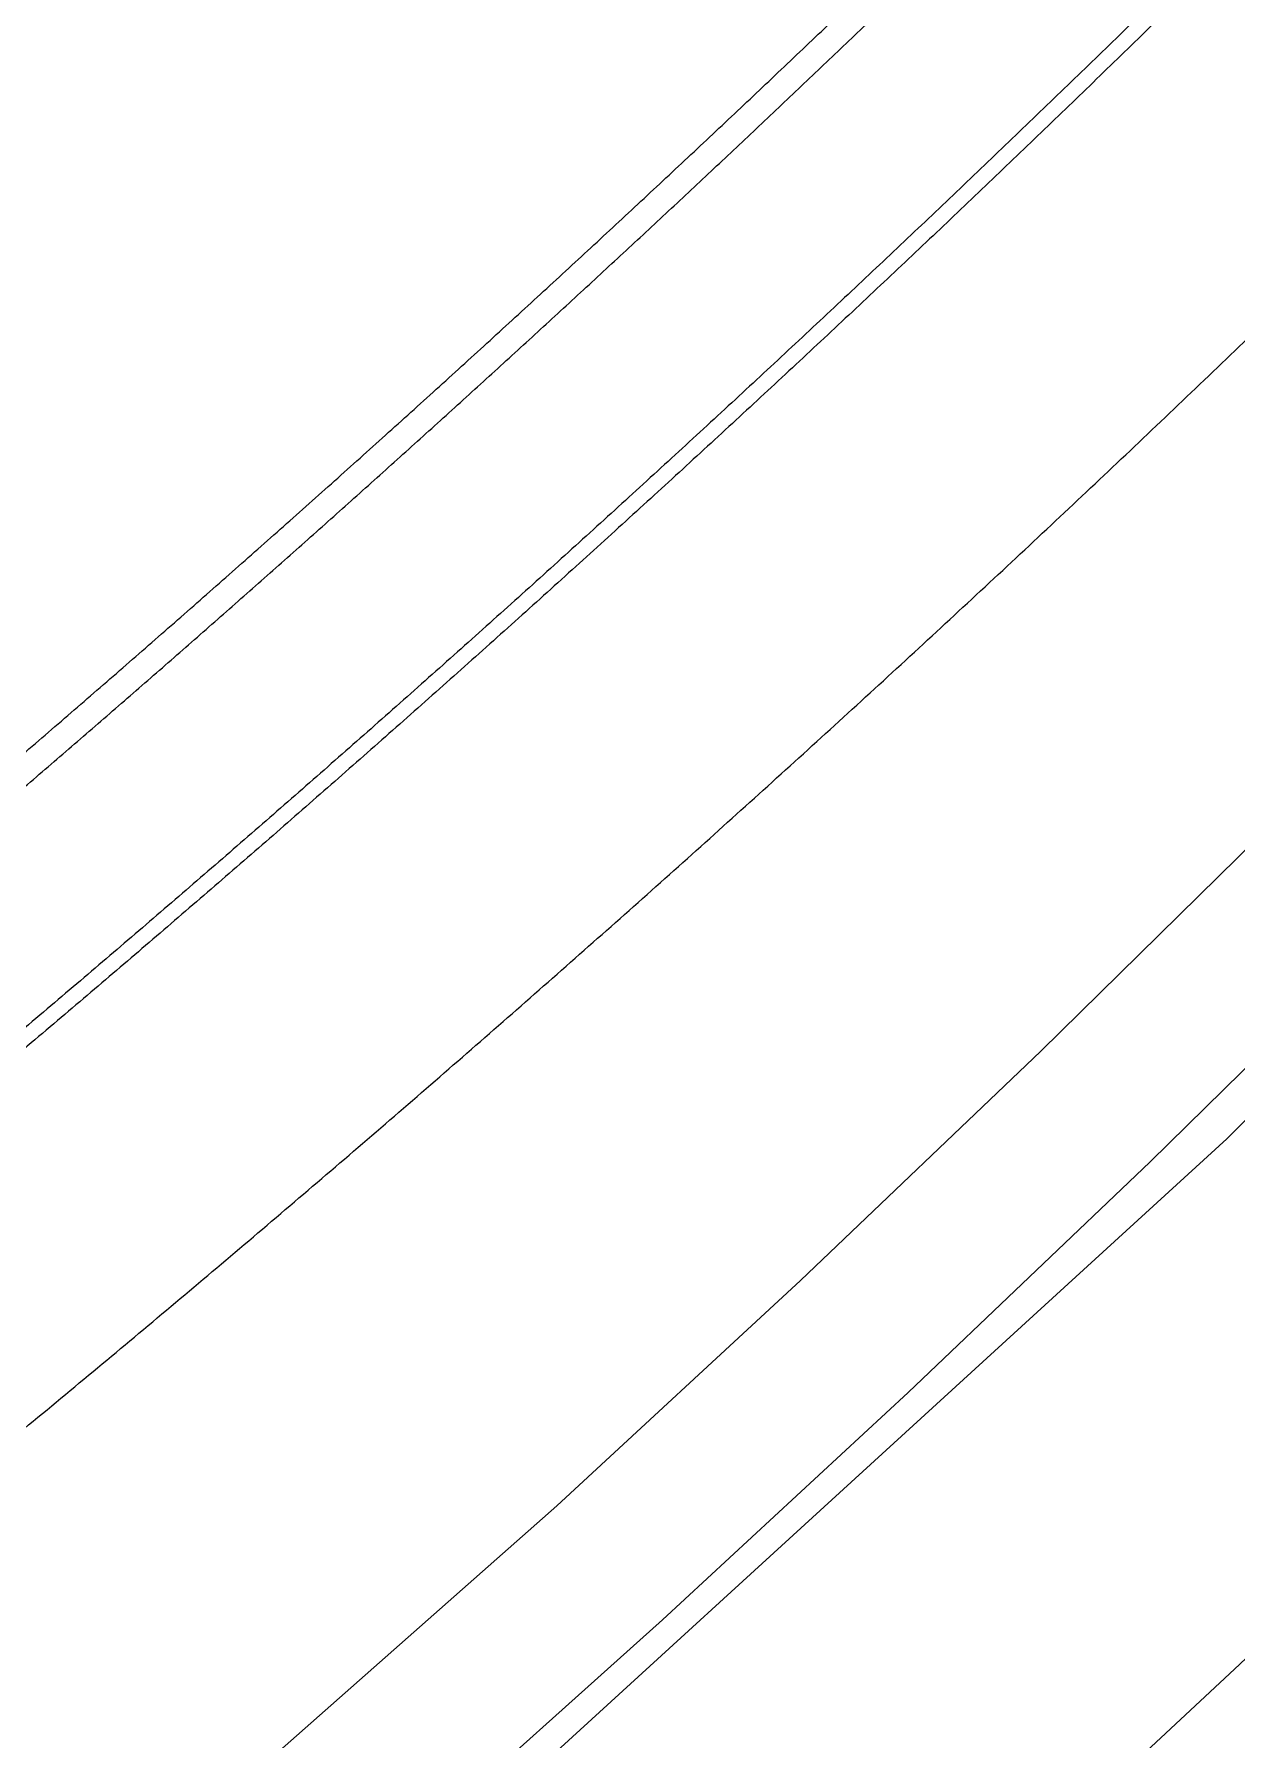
# Model space of a CAD drawing. Extents: x 527 to 614, y 487 to 635.
# Drawn here: x 598.699 to 599.818, y 513.134 to 514.721 of the extents above; entities that cross this region are included whole.
import ezdxf

# ---------------------------------------------------------------- set-up
doc = ezdxf.new("R2010")
doc.units = 0
doc.header["$MEASUREMENT"] = 0
doc.layers.add('1', color=4, linetype='Continuous')
doc.layers.add('204', color=7, linetype='Continuous')

# ---------------------------------------------------------------- blocks, each defined once
blk = doc.blocks.new('55')
at = {"layer": '204', "color": 4, "linetype": 'Continuous'}
for points in [[(-3.921256, -6.060199, 0.00073115), (-3.877495, -6.022578, 0.00073125), (-3.833848, -5.984837, 0.00073131), (-3.79032, -5.946969, 0.00073138), (-3.746906, -5.908981, 0.00073142), (-3.70361, -5.870866, 0.00073147), (-3.660429, -5.83263, 0.00073148), (-3.617367, -5.794269, 0.0007315), (-3.574419, -5.755786, 0.00073149), (-3.531589, -5.717178, 0.00073149), (-3.488873, -5.678448, 0.00073145), (-3.446277, -5.639593, 0.00073142), (-3.403794, -5.600617, 0.00073136), (-3.361429, -5.561515, 0.0007313), (-3.319179, -5.522292, 0.00073121), (-3.277047, -5.482943, 0.00073113), (-3.23503, -5.443474, 0.00073103), (-3.19313, -5.403878, 0.0007309), (-3.151345, -5.364162, 0.00073073), (-3.109678, -5.324321, 0.00073072)], [(-4.204846, -6.267324), (-4.15573, -6.226588, 0.00080584), (-4.106754, -6.185707, 0.00080627), (-4.057926, -6.144674, 0.00080662), (-4.009239, -6.103495, 0.00080686), (-3.9607, -6.062164, 0.00080712), (-3.912302, -6.020687, 0.00080737), (-3.864052, -5.979059, 0.00080761), (-3.815943, -5.937285, 0.00080782), (-3.767981, -5.89536, 0.00080803), (-3.720162, -5.853289, 0.00080821), (-3.672489, -5.811066, 0.0008084), (-3.624959, -5.768699, 0.00080854), (-3.577576, -5.72618, 0.0008087), (-3.530334, -5.683515, 0.00080882), (-3.483241, -5.640699, 0.00080894), (-3.436289, -5.597738, 0.00080903), (-3.389485, -5.554626, 0.00080912), (-3.342822, -5.511369, 0.00080918), (-3.296307, -5.467961, 0.00080924), (-3.249935, -5.424407, 0.00080927), (-3.20371, -5.380703, 0.0008093), (-3.157626, -5.336854, 0.00080931)], [(-4.160779, -6.850822), (-4.091556, -6.795314, 0.00114166), (-4.022537, -6.739454, 0.00115724), (-3.953733, -6.683227, 0.00113884), (-3.885128, -6.626661, 0.00108266), (-3.816725, -6.569755, 0.00107108), (-3.748523, -6.51252, 0.00110141), (-3.680537, -6.454938, 0.00111145), (-3.612761, -6.397023, 0.00110434), (-3.545204, -6.338764, 0.00110209), (-3.47786, -6.280177, 0.00110459), (-3.41074, -6.221249, 0.00110558), (-3.343839, -6.161994, 0.00110578), (-3.277167, -6.102401, 0.00110608), (-3.210718, -6.042483, 0.001107), (-3.144503, -5.982229, 0.0011076), (-3.078516, -5.921654, 0.00110847), (-3.012767, -5.860745, 0.00110912), (-2.947251, -5.799516, 0.00111013), (-2.88198, -5.737956, 0.00111089), (-2.816945, -5.67608, 0.001112), (-2.752159, -5.613874, 0.00111286)], [(-2.837286, -5.29807, -0.00089965), (-2.888534, -5.348108, -0.00089988), (-2.939966, -5.397971, -0.00090022), (-2.991587, -5.447649, -0.00090046), (-3.04339, -5.497148, -0.00090076), (-3.09538, -5.546462, -0.00090119), (-3.147551, -5.595595, -0.00090189), (-3.199909, -5.64454, -0.00090189), (-3.252444, -5.693301, -0.00090139), (-3.305158, -5.741868, -0.00090058), (-3.35804, -5.790244, -0.00089927), (-3.411094, -5.838419, -0.00089984), (-3.464317, -5.886404, -0.00090191), (-3.51772, -5.934195, -0.00089992), (-3.571276, -5.981782, -0.00089454), (-3.624983, -6.029152, -0.00090242), (-3.678915, -6.076376, -0.00092085), (-3.733106, -6.123469, -0.00089478), (-3.787237, -6.170187, -0.00083554), (-3.841208, -6.216438, -0.00092225), (-3.89624, -6.263216, -0.00109938), (-3.952761, -6.310852, -0.00083445)], [(-2.826405, -5.3077, -0.00090012), (-2.877715, -5.357803, -0.00090035), (-2.929207, -5.40773, -0.00090068), (-2.980891, -5.457472, -0.00090093), (-3.032756, -5.507036, -0.00090122), (-3.084809, -5.556413, -0.00090165), (-3.137043, -5.605609, -0.00090235), (-3.189464, -5.654617, -0.00090235), (-3.242063, -5.703442, -0.00090185), (-3.294841, -5.752071, -0.00090104), (-3.347787, -5.800509, -0.00089973), (-3.400905, -5.848746, -0.00090029), (-3.454194, -5.896793, -0.00090236), (-3.507662, -5.944644, -0.00090036), (-3.561283, -5.992292, -0.00089497), (-3.615056, -6.039723, -0.00090285), (-3.669055, -6.087007, -0.00092128), (-3.723311, -6.13416, -0.00089519), (-3.777509, -6.180938, -0.00083592), (-3.831547, -6.227248, -0.00092266), (-3.886647, -6.274085, -0.00109985), (-3.943237, -6.321781, -0.00083481)], [(-1.239418, 0.071355, -0.00000068), (-1.274211, 0.033965, -0.00000064), (-1.309005, -0.003426, -0.0000006), (-1.343799, -0.040817, -0.00000055), (-1.378593, -0.078208, -0.00000051), (-1.413388, -0.1156, -0.00000046), (-1.448182, -0.152991, -0.00000042), (-1.482977, -0.190382, -0.00000038), (-1.517772, -0.227774, -0.00000034), (-1.552567, -0.265165, -0.00000029), (-1.587362, -0.302557, -0.00000025), (-1.622158, -0.339948, -0.0000002), (-1.656953, -0.37734, -0.00000016), (-1.691748, -0.414732, -0.00000012), (-1.726544, -0.452123, -0.00000007), (-1.76134, -0.489515, -0.00000003), (-1.796135, -0.526907)], [(-1.830931, -0.564299, 0.00000004), (-1.865726, -0.60169, 0.00000006), (-1.900522, -0.639082, 0.00000005), (-1.935318, -0.676474, 0.00000005), (-1.970113, -0.713866, 0.00000005), (-2.004909, -0.751257, 0.00000005), (-2.039704, -0.788649, 0.00000005), (-2.0745, -0.826041, 0.00000005), (-2.109295, -0.863433, 0.00000005), (-2.144091, -0.900825, 0.00000005), (-2.178886, -0.938217, 0.00000005), (-2.213682, -0.975608, 0.00000005), (-2.248478, -1.013, 0.00000005), (-2.283273, -1.050392, 0.00000005), (-2.318069, -1.087784, 0.00000005), (-2.352864, -1.125176, 0.00000005), (-2.38766, -1.162568, 0.00000005), (-2.422455, -1.19996, 0.00000005), (-2.45725, -1.237351, 0.00000005), (-2.492046, -1.274743, 0.00000005), (-2.526841, -1.312135, 0.00000005), (-2.561637, -1.349527, 0.00000005), (-2.596432, -1.386919, 0.00000005), (-2.631228, -1.424311, 0.00000005), (-2.666023, -1.461703, 0.00000005), (-2.700818, -1.499095, 0.00000005), (-2.735614, -1.536487, 0.00000005), (-2.770409, -1.573879, 0.00000005), (-2.805205, -1.611271, 0.00000005), (-2.84, -1.648663, 0.00000005), (-2.874795, -1.686055, 0.00000005), (-2.909591, -1.723447, 0.00000005), (-2.944386, -1.760839, 0.00000005), (-2.979181, -1.798231, 0.00000005), (-3.013977, -1.835623, 0.00000005), (-3.048772, -1.873015, 0.00000005), (-3.083567, -1.910407, 0.00000005), (-3.118363, -1.947799, 0.00000005), (-3.153158, -1.985191, 0.00000005), (-3.187953, -2.022583, 0.00000005), (-3.222749, -2.059975, 0.00000005), (-3.257544, -2.097367, 0.00000005), (-3.292339, -2.134759, 0.00000005), (-3.327135, -2.172151, 0.00000005), (-3.36193, -2.209543, 0.00000005), (-3.396725, -2.246935, 0.00000005), (-3.43152, -2.284328, 0.00000005), (-3.466316, -2.32172, 0.00000005), (-3.501111, -2.359112, 0.00000005), (-3.535906, -2.396504, 0.00000005), (-3.570701, -2.433896, 0.00000005), (-3.605496, -2.471288, 0.00000005), (-3.640292, -2.50868, 0.00000005), (-3.675087, -2.546073, 0.00000005), (-3.709882, -2.583465, 0.00000005), (-3.744677, -2.620857, 0.00000005), (-3.779472, -2.658249, 0.00000005), (-3.814267, -2.695641, 0.00000005), (-3.849063, -2.733033, 0.00000005), (-3.883858, -2.770426, 0.00000005), (-3.918653, -2.807818, 0.00000005), (-3.953448, -2.84521, 0.00000005), (-3.988243, -2.882602, 0.00000005), (-4.023038, -2.919995, 0.00000005), (-4.057833, -2.957387, 0.00000005), (-4.092628, -2.994779, 0.00000005), (-4.127423, -3.032171, 0.00000005), (-4.162218, -3.069564, 0.00000005), (-4.197014, -3.106956, 0.00000005), (-4.231809, -3.144348, 0.00000005), (-4.266604, -3.18174, 0.00000005), (-4.301399, -3.219133, 0.00000005), (-4.336194, -3.256525, 0.00000005), (-4.370989, -3.293917, 0.00000005), (-4.405784, -3.33131, 0.00000005), (-4.440579, -3.368702, 0.00000005), (-4.475374, -3.406094, 0.00000005), (-4.510169, -3.443487, 0.00000005), (-4.544964, -3.480879, 0.00000005), (-4.579759, -3.518271, 0.00000005), (-4.614554, -3.555664, 0.00000005), (-4.649349, -3.593056, 0.00000005), (-4.684144, -3.630448, 0.00000005), (-4.718938, -3.667841, 0.00000005), (-4.753733, -3.705233, 0.00000005), (-4.788528, -3.742626, 0.00000005), (-4.823323, -3.780018, 0.00000005), (-4.858118, -3.81741, 0.00000005), (-4.892913, -3.854803, 0.00000006), (-4.927708, -3.892195, 0.00000006), (-4.962503, -3.929588, 0.00000006), (-4.997298, -3.96698, 0.00000006), (-5.032093, -4.004373, 0.00000006), (-5.066888, -4.041765, 0.00000006), (-5.101682, -4.079158, 0.00000005), (-5.136476, -4.116549, 0.00000006), (-5.171272, -4.153943, 0.00000006), (-5.206071, -4.19134, 0.00000005), (-5.240862, -4.228728, 0.00000005), (-5.275639, -4.266101, 0.00000006), (-5.310451, -4.303513, 0.00000009), (-5.345316, -4.340981, 0.00000005), (-5.380041, -4.378298, -0.00000007), (-5.414557, -4.415391, 0.00000008), (-5.44963, -4.453083, 0.00000052), (-5.485522, -4.491655, -0.00000005), (-5.51922, -4.527868, -0.00000193), (-5.549684, -4.560606, 0.00000062), (-5.588809, -4.602653, 0.00000589)], [(-5.649071, -4.667417, 0.00000318), (-5.727989, -4.752233, 0.00000143)], [(-0.88808, 0.413868, -0.00000008), (-0.936805, 0.361503, -0.00000008), (-0.98553, 0.309139, -0.00000008), (-1.034255, 0.256774, -0.00000007), (-1.082979, 0.204409, -0.00000006), (-1.131704, 0.152045, -0.00000005), (-1.180429, 0.09968, -0.00000004), (-1.229154, 0.047316, -0.00000004), (-1.277879, -0.005049, -0.00000003), (-1.326604, -0.057414, -0.00000002), (-1.375329, -0.109779)], [(-1.618954, -0.371602, 0.00000003), (-1.667679, -0.423967, 0.00000004), (-1.716404, -0.476332, 0.00000005), (-1.765129, -0.528696, 0.00000005), (-1.813854, -0.581061, 0.00000006), (-1.862579, -0.633426, 0.00000006), (-1.911304, -0.685791, 0.00000006), (-1.960029, -0.738156, 0.00000006), (-2.008754, -0.79052, 0.00000006), (-2.057479, -0.842885, 0.00000006), (-2.106204, -0.89525, 0.00000006), (-2.154929, -0.947615, 0.00000006), (-2.203654, -0.99998, 0.00000006), (-2.252379, -1.052345, 0.00000006), (-2.301104, -1.10471, 0.00000006), (-2.349829, -1.157075, 0.00000006), (-2.398553, -1.20944, 0.00000006), (-2.447278, -1.261805, 0.00000006), (-2.496003, -1.31417, 0.00000006), (-2.544728, -1.366535, 0.00000006), (-2.593453, -1.4189, 0.00000006), (-2.642177, -1.471265, 0.00000006), (-2.690902, -1.52363, 0.00000006), (-2.739627, -1.575995, 0.00000006), (-2.788352, -1.62836, 0.00000006), (-2.837076, -1.680725, 0.00000006), (-2.885801, -1.73309, 0.00000006), (-2.934526, -1.785455, 0.00000006), (-2.983251, -1.83782, 0.00000006), (-3.031975, -1.890185, 0.00000006), (-3.0807, -1.94255, 0.00000006), (-3.129424, -1.994915, 0.00000006), (-3.178149, -2.04728, 0.00000006), (-3.226874, -2.099646, 0.00000006), (-3.275598, -2.152011, 0.00000006), (-3.324323, -2.204376, 0.00000006), (-3.373047, -2.256741, 0.00000006), (-3.421772, -2.309106, 0.00000006), (-3.470497, -2.361471, 0.00000006), (-3.519221, -2.413837, 0.00000006), (-3.567946, -2.466202, 0.00000006), (-3.61667, -2.518567, 0.00000006), (-3.665395, -2.570932, 0.00000006), (-3.714119, -2.623298, 0.00000006), (-3.762844, -2.675663, 0.00000006), (-3.811568, -2.728028, 0.00000006), (-3.860293, -2.780394, 0.00000006), (-3.909017, -2.832759, 0.00000006), (-3.957741, -2.885124, 0.00000006), (-4.006466, -2.93749, 0.00000006), (-4.05519, -2.989855, 0.00000006), (-4.103915, -3.04222, 0.00000006), (-4.152639, -3.094586, 0.00000006), (-4.201363, -3.146951, 0.00000006), (-4.250088, -3.199317, 0.00000006), (-4.298812, -3.251682, 0.00000006), (-4.347536, -3.304048, 0.00000006), (-4.39626, -3.356413, 0.00000006), (-4.444985, -3.408778, 0.00000006), (-4.493709, -3.461144, 0.00000006), (-4.542433, -3.513509, 0.00000006), (-4.591158, -3.565875, 0.00000006), (-4.639882, -3.61824, 0.00000006), (-4.688606, -3.670606, 0.00000006), (-4.73733, -3.722972, 0.00000007), (-4.786055, -3.775338, 0.00000007), (-4.834778, -3.827703, 0.00000006), (-4.883501, -3.880067, 0.00000007), (-4.932227, -3.932434, 0.00000007), (-4.980957, -3.984806, 0.00000006), (-5.029675, -4.037165, 0.00000006), (-5.078374, -4.089504, 0.00000007), (-5.127123, -4.141896, 0.00000008), (-5.175946, -4.194368, 0.00000008), (-5.224571, -4.246628, 0.00000009), (-5.272906, -4.298575, 0.00000013), (-5.32202, -4.35136, 0.00000019), (-5.372281, -4.405377, 0.00000015), (-5.419468, -4.456092, 0.00000002), (-5.462129, -4.501941, 0.00000026), (-5.516918, -4.560825, 0.00000053), (-5.601305, -4.651521, 0.00000027), (-5.711819, -4.770296, 0.00000014)]]:
    blk.add_lwpolyline(points, format="xyb", dxfattribs=at)
blk = doc.blocks.new('2010VANGUARD')
at = {"layer": '1', "color": 3, "linetype": 'Continuous'}
for points in [[(76.4552, 13.6495), (76.306, 13.3791), (76.1526, 13.1111), (75.9952, 12.8454), (75.8337, 12.5821), (75.6683, 12.3213), (75.4989, 12.0631), (75.3256, 11.8075), (75.1484, 11.5546), (74.9673, 11.3043), (74.7825, 11.0569), (74.5939, 10.8123), (74.4016, 10.5706), (74.2057, 10.3319), (74.0061, 10.0962), (73.803, 9.8635), (73.5963, 9.634), (73.3862, 9.4076), (73.1726, 9.1845), (72.9557, 8.9646), (72.7354, 8.7481), (72.5118, 8.535), (72.2851, 8.3252), (71.8221, 7.9163)], [(71.9171, 7.8073), (72.1518, 8.0115), (72.3834, 8.2193), (72.6119, 8.4306), (72.8371, 8.6453), (73.059, 8.8634), (73.2775, 9.0849), (73.4927, 9.3096), (73.7043, 9.5377), (73.9125, 9.7689), (74.1172, 10.0033), (74.3182, 10.2408), (74.5156, 10.4813), (74.7093, 10.7247), (74.8993, 10.9711), (75.0855, 11.2204), (75.2679, 11.4724), (75.4464, 11.7273), (75.621, 11.9848), (75.7916, 12.2449), (75.9583, 12.5076), (76.121, 12.7728), (76.2795, 13.0404), (76.434, 13.3105)], [(77.997, 16.726), (77.7244, 15.9736), (77.4261, 15.2406), (77.1037, 14.528), (76.7586, 13.8367), (76.3927, 13.1676), (76.0075, 12.5214), (75.6047, 11.8986), (75.186, 11.2995), (74.7529, 10.7245), (74.3071, 10.1738), (73.8502, 9.6473), (73.3835, 9.145), (72.9086, 8.6667), (71.9395, 7.7811)], [(72.1759, 7.5089), (72.3273, 7.6398), (72.4775, 7.7721), (72.6263, 7.9059), (72.7739, 8.0411), (72.9201, 8.1777), (73.0651, 8.3157), (73.2087, 8.4551), (73.3509, 8.5959), (73.4918, 8.738), (73.6314, 8.8815), (73.7695, 9.0263), (73.9063, 9.1724), (74.0416, 9.3198), (74.1755, 9.4685), (74.308, 9.6185), (74.439, 9.7698)]]:
    blk.add_lwpolyline(points, dxfattribs=at)
at = {"layer": '1'}
blk.add_blockref('55', (75.7004, 15.0449), dxfattribs=at)

msp = doc.modelspace()

# ---------------------------------------------------------------- block references
at = {"layer": '1'}
msp.add_blockref('2010VANGUARD', (526.9005, 505.0267), dxfattribs=at)

doc.saveas('drawing.dxf')
